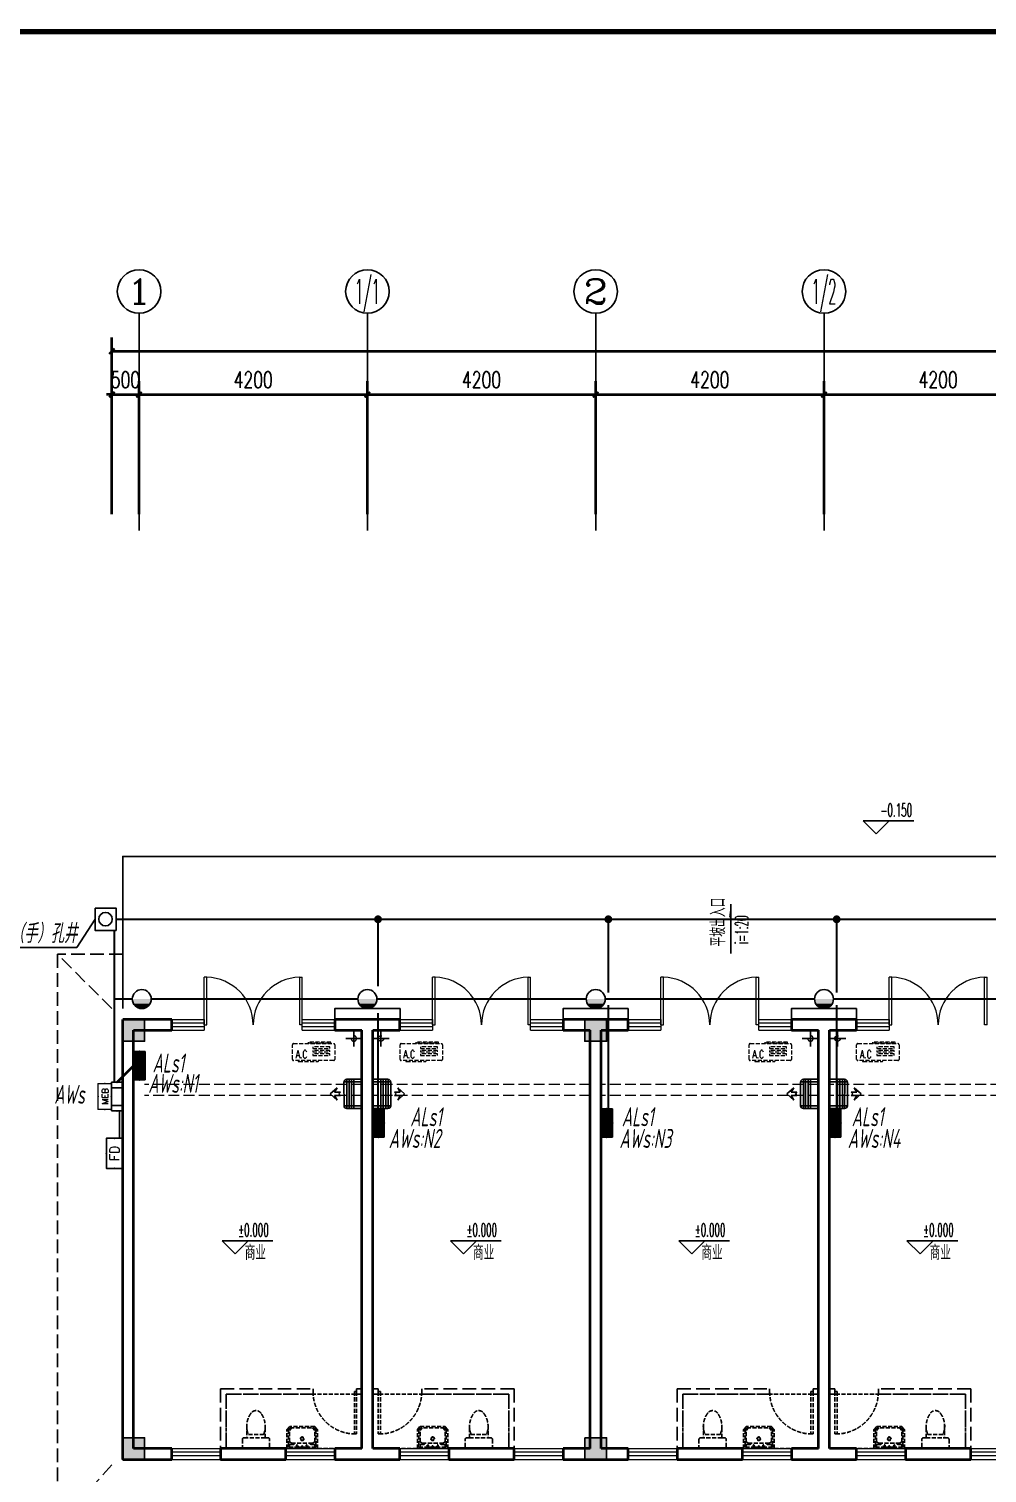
# Model space of a CAD drawing. Extents: x 679383 to 1725648, y -4158549 to 860327.
# Drawn here: x 753290 to 770916, y -2187265 to -2160683 of the extents above; entities that cross this region are included whole.
import ezdxf
from ezdxf.enums import TextEntityAlignment as Align

# ---------------------------------------------------------------- set-up
doc = ezdxf.new("R2010")
doc.units = 0
doc.header["$LTSCALE"] = 1000
doc.header["$MEASUREMENT"] = 0
doc.linetypes.add('__DASH', pattern=[0.35, 0.25, -0.1])
doc.linetypes.add('DASH', pattern=[0.35, 0.25, -0.1])
doc.layers.get('Defpoints').update_dxf_attribs({"color": 8})
for name, color, linetype in [('!!DIM-动力', 7, 'Continuous'), ('00-300mm尺寸保温石材一体板外包', 8, 'Continuous'), ('A-AC', 8, 'Continuous'), ('A-EQPM-MECH', 8, 'Continuous'), ('AXIS', 8, 'Continuous'), ('AXIS_TEXT', 8, 'Continuous'), ('C-AXIS(轴号)', 8, 'Continuous'), ('C-AXIS-T(字)', 8, 'Continuous'), ('DIM-照明', 3, 'Continuous'), ('DIM_ELEV', 8, 'Continuous'), ('DIM_SYMB', 8, 'Continuous'), ('EQUIP-照明', 3, 'Continuous'), ('EQUIP-电视', 3, 'Continuous'), ('EQUIP-箱柜', 3, 'Continuous'), ('PUB_TEXT', 8, 'Continuous'), ('S-COLU-HATCH', 8, 'Continuous'), ('S-COLU-LINE1', 8, 'Continuous'), ('WIRE-照明', 2, 'Continuous'), ('卫生间', 8, 'Continuous'), ('图框', 140, 'Continuous'), ('机电标识类', 8, 'Continuous')]:
    doc.layers.add(name, color=color, linetype=linetype)
for name, color, linetype, lineweight in [('EQUIP-消防', 3, 'Continuous', 18), ('WALL', 8, 'Continuous', 40), ('WINDOW', 8, 'Continuous', 15), ('平面-看线', 8, 'Continuous', 15), ('平面-空调预留孔', 8, 'Continuous', 15), ('空调', 8, 'Continuous', 13)]:
    doc.layers.add(name, color=color, linetype=linetype, lineweight=lineweight)
doc.layers.add('审核', color=1, linetype='Continuous', plot=False)
doc.styles.add('_TCH_AXIS', font='COMPLEX', dxfattribs={"bigfont": 'GBCBIG'})
doc.styles.add('_TCH_DIM', font='SIMPLEX.shx', dxfattribs={"width": 0.7, "bigfont": 'GBCBIG.shx'})
doc.styles.add('_TCH_DIM_T3', font='SIMPLEX', dxfattribs={"width": 0.705882, "bigfont": 'GBCBIG'})
doc.styles.add('_TCH_LABEL', font='simhei.ttf')
doc.styles.add('_TEL_DIM', font='SIMPLEX', dxfattribs={"width": 0.8, "height": 3.5, "bigfont": 'HZTXT'})
doc.styles.add('COMPLEX', font='COMPLEX')
doc.styles.add('HZTXT', font='gbeitc.shx', dxfattribs={"width": 0.8, "height": 400, "bigfont": 'hztxt.shx'})
doc.styles.get("Standard").update_dxf_attribs({"font": 'gbenor.shx', "bigfont": 'gbcbig.shx'})
doc.dimstyles.new('_TCH_ARCH&&100', dxfattribs={"dimtxt": 297.5, "dimasz": 100, "dimexe": 250, "dimexo": 300, "dimgap": 126.25, "dimtad": 1, "dimdec": 0, "dimzin": 0, "dimdsep": 46, "dimtxsty": '_TCH_DIM_T3', "dimblk": 'ARCHTICK', "dimcen": 0.09, "dimclrt": 7, "dimazin": 2, "dimtfac": 1, "dimtdec": 0, "dimtix": 1, "dimtmove": 2, "dimatfit": 3, "dimfxl": 1, "dimtolj": 1, "dimtzin": 0, "dimarcsym": 0})

# ---------------------------------------------------------------- blocks, each defined once
blk = doc.blocks.new('jhyrhjytrht')
at = {"layer": '00-300mm尺寸保温石材一体板外包', "ltscale": 3}
blk.add_lwpolyline([(265849, -63775), (264649, -63775), (264649, -63975), (265849, -63975)], close=True, dxfattribs=at)
blk = doc.blocks.new('QER5Y5WE3')
for p, q in [((-194, 188), (-1, 388)), ((72, 389), (-156, 153)), ((292, -73), (-90, 296)), ((321, -43), (-61, 326)), ((360, -17), (-29, 359)), ((389, 14), (0, 389)), ((72, 389), (387, 86)), ((236, 408), (404, 419)), ((326, 383), (236, 408)), ((326, 383), (253, 308)), ((297, 307), (253, 308)), ((299, 264), (297, 307)), ((372, 340), (299, 264)), ((399, 251), (372, 340)), ((399, 251), (404, 419)), ((194, -188), (-194, 188)), ((387, 86), (159, -151)), ((388, 13), (194, -188))]:
    blk.add_line(p, q)
for centre, start, end in [((36, 352), 46.0154, 136.0154), ((351, 49), 316.0154, 46.0154)]:
    blk.add_arc(centre, 51.3, start, end)
blk = doc.blocks.new('GSDFD')
at = {"layer": '机电标识类', "color": 250, "linetype": 'DASH', "ltscale": 400}
for p, q in [((14683876, 6457939), (14683876, 6458239)), ((14683726, 6458089), (14684026, 6458089))]:
    blk.add_line(p, q, dxfattribs=at)
at = {"layer": '空调', "color": 1, "linetype": 'DASH'}
blk.add_circle((14683876, 6458089), 50, dxfattribs=at)
blk = doc.blocks.new('gsergvr')
at = {"layer": '平面-空调预留孔', "linetype": 'DASH', "ltscale": 0.3}
for p, q in [((34075, 17176), (34075, 17166)), ((34085, 17156), (34438, 17156)), ((34448, 17166), (34448, 17176))]:
    blk.add_line(p, q, dxfattribs=at)
blk.add_lwpolyline([(34729, 17176), (33989, 17176, -0.414214), (33969, 17196), (33969, 17466, -0.414214), (33989, 17486), (34729, 17486, -0.414214), (34749, 17466), (34749, 17196, -0.414214)], format="xyb", close=True, dxfattribs=at)
for points in [[(34679, 17515), (34260, 17515), (34260, 17500), (34679, 17500)], [(34658, 17428), (34343, 17428), (34343, 17399), (34658, 17399)], [(34658, 17362), (34343, 17362), (34343, 17333), (34658, 17333)], [(34658, 17296), (34343, 17296), (34343, 17267), (34658, 17267)]]:
    blk.add_lwpolyline(points, close=True, dxfattribs=at)
for centre, start, end in [((34085, 17166), 180, 270), ((34438, 17166), 270, 0)]:
    blk.add_arc(centre, 10, start, end, dxfattribs=at)
at = {"layer": '平面-空调预留孔', "linetype": 'DASH', "ltscale": 0.3, "style": '_TCH_DIM', "width": 0.705882}
blk.add_text('A.C', height=146.9, dxfattribs=at).set_placement((34028, 17216))
blk = doc.blocks.new('1241241')
at = {"layer": '审核', "color": 251, "linetype": '__DASH'}
for p, q in [((1100, 2600), (0, 2600)), ((0, 2500), (0, 2600)), ((1000, 2500), (0, 2500)), ((1000, 2500), (1000, 900)), ((1100, 2600), (1100, 900)), ((1100, 900), (1000, 900)), ((1000, 100), (1000, 100)), ((1100, 100), (1000, 100)), ((1100, 100), (1000, 100)), ((1000, 100), (1000, 0)), ((1100, 100), (1000, 100)), ((1100, 0), (1000, 0)), ((1100, 100), (1100, 100)), ((1100, 100), (1100, 0))]:
    blk.add_line(p, q, dxfattribs=at)
at = {"layer": '审核', "color": 251, "linetype": '__DASH', "ltscale": 0.3}
for p, q in [((0, 2170), (0, 1730)), ((170, 2200), (30, 2200)), ((200, 2119), (200, 2170)), ((200, 1780), (200, 2119)), ((430, 2119), (200, 2119)), ((260, 2089), (260, 1810)), ((30, 1700), (170, 1700)), ((200, 1730), (200, 1780)), ((200, 1780), (430, 1780)), ((0, 1379), (350, 1379)), ((0, 819), (0, 1379)), ((349, 1351), (26, 1351)), ((26, 848), (26, 1351)), ((26, 1331), (79, 1331)), ((51, 1379), (51, 1352)), ((79, 1331), (79, 1253)), ((101, 1291), (127, 1331)), ((123, 1380), (123, 1352)), ((127, 1331), (335, 1331)), ((335, 1331), (381, 1290)), ((381, 1321), (349, 1351)), ((350, 1379), (410, 1329)), ((410, 869), (410, 1329)), ((26, 1010), (26, 1190)), ((26, 1100), (26, 1010)), ((84, 1248), (100, 1248)), ((100, 909), (100, 1289)), ((381, 1321), (381, 878)), ((0, 819), (350, 819)), ((26, 868), (79, 868)), ((349, 848), (26, 848)), ((51, 822), (51, 848)), ((79, 868), (79, 945)), ((84, 950), (100, 950)), ((100, 909), (127, 868)), ((123, 820), (123, 848)), ((127, 868), (335, 868)), ((335, 868), (381, 909)), ((381, 878), (349, 848)), ((350, 819), (410, 869)), ((1100, 900), (1000, 900)), ((270, 100), (270, 140)), ((1050, 140), (270, 140)), ((1050, 100), (270, 100)), ((1100, 100), (1000, 100)), ((1050, 100), (1050, 140))]:
    blk.add_line(p, q, dxfattribs=at)
blk.add_lwpolyline([(1000, 0), (0, 0), (0, 2500), (1000, 2500)], close=True, dxfattribs=at)
for centre, radius in [((44, 1100), 8), ((54, 1190), 15), ((182, 1100), 33.1), ((182, 1100), 24.9), ((56, 1010), 15)]:
    blk.add_circle(centre, radius, dxfattribs=at)
for centre, radius, start, end in [((30, 2170), 30, 90, 180), ((170, 2170), 30, 0, 90), ((413, 1722), 398, 53.3619, 112.5495), ((590, 1950), 110, 303.4509, 56.5491), ((30, 1730), 30, 180, 270), ((170, 1730), 30, 270, 0), ((413, 2177), 398, 247.4505, 306.6381), ((84, 1253), 5, 180, 270), ((105, 1289), 5, 147.2444, 180), ((84, 945), 5, 90, 180), ((1050, 120), 780, 90, 178.5307)]:
    blk.add_arc(centre, radius, start, end, dxfattribs=at)
blk = doc.blocks.new('1243123421321')
at = {"layer": 'S-COLU-HATCH'}
h = blk.add_hatch(color=256, dxfattribs=at)
h.dxf.hatch_style = 1
h.paths.add_polyline_path([(-42600, 8100), (-42200, 8100), (-42200, 7700), (-42600, 7700)])
h = blk.add_hatch(color=256, dxfattribs=at)
h.dxf.hatch_style = 1
h.paths.add_polyline_path([(-34100, 8100), (-33700, 8100), (-33700, 7700), (-34100, 7700)])
h = blk.add_hatch(color=256, dxfattribs=at)
h.dxf.hatch_style = 1
h.paths.add_polyline_path([(-42600, 400), (-42200, 400), (-42200, 0), (-42600, 0)])
h = blk.add_hatch(color=256, dxfattribs=at)
h.dxf.hatch_style = 1
h.paths.add_polyline_path([(-34100, 400), (-33700, 400), (-33700, 0), (-34100, 0)])
at = {"layer": 'S-COLU-LINE1'}
for points in [[(-42600, 8100), (-42200, 8100), (-42200, 7700), (-42600, 7700)], [(-34100, 8100), (-33700, 8100), (-33700, 7700), (-34100, 7700)], [(-42600, 400), (-42200, 400), (-42200, 0), (-42600, 0)], [(-34100, 400), (-33700, 400), (-33700, 0), (-34100, 0)]]:
    blk.add_lwpolyline(points, close=True, dxfattribs=at)
blk = doc.blocks.new('_ArchTick')
at = {"color": 0, "linetype": 'ByBlock', "const_width": 0.4}
blk.add_lwpolyline([(-0.5, -0.5), (0.5, 0.5)], dxfattribs=at)
blk = doc.blocks.new('*D46')
at = {"layer": 'AXIS', "color": 0, "lineweight": -2, "transparency": 16777216}
for p, q in [((1807172, 1161837), (1807172, 1165087)), ((1849972, 1161837), (1849972, 1165087)), ((1807172, 1164837), (1849972, 1164837))]:
    blk.add_line(p, q, dxfattribs=at)
at = {"layer": 'Defpoints', "color": 0, "transparency": 16777216}
for p in [(1849972, 1164837), (1807172, 1161537), (1849972, 1161537)]:
    blk.add_point(p, dxfattribs=at)
at = {"layer": 'AXIS', "color": 0, "lineweight": -2, "transparency": 16777216, "xscale": 100, "yscale": 100, "zscale": 100, "rotation": 180}
blk.add_blockref('_ArchTick', (1807172, 1164837), dxfattribs=at)
at = {"layer": 'AXIS', "color": 0, "lineweight": -2, "transparency": 16777216, "xscale": 100, "yscale": 100, "zscale": 100}
blk.add_blockref('_ArchTick', (1849972, 1164837), dxfattribs=at)
at = {"layer": 'AXIS', "color": 7, "transparency": 16777216, "insert": (1828572, 1165112), "char_height": 297.5, "attachment_point": 5, "style": '_TCH_DIM_T3'}
blk.add_mtext('\\A1;42800', dxfattribs=at)
blk = doc.blocks.new('*D45')
at = {"layer": 'AXIS', "color": 0, "lineweight": -2, "transparency": 16777216}
for p, q in [((1807172, 1161837), (1807172, 1164287)), ((1807672, 1161837), (1807672, 1164287)), ((1807172, 1164037), (1807072, 1164037)), ((1807172, 1164037), (1807672, 1164037)), ((1807672, 1164037), (1807772, 1164037))]:
    blk.add_line(p, q, dxfattribs=at)
at = {"layer": 'Defpoints', "color": 0, "transparency": 16777216}
for p in [(1807672, 1164037), (1807172, 1161537), (1807672, 1161537)]:
    blk.add_point(p, dxfattribs=at)
at = {"layer": 'AXIS', "color": 0, "lineweight": -2, "transparency": 16777216, "xscale": 100, "yscale": 100, "zscale": 100}
blk.add_blockref('_ArchTick', (1807172, 1164037), dxfattribs=at)
at = {"layer": 'AXIS', "color": 0, "lineweight": -2, "transparency": 16777216, "xscale": 100, "yscale": 100, "zscale": 100, "rotation": 180}
blk.add_blockref('_ArchTick', (1807672, 1164037), dxfattribs=at)
at = {"layer": 'AXIS', "color": 7, "transparency": 16777216, "insert": (1807422, 1164312), "char_height": 297.5, "attachment_point": 5, "style": '_TCH_DIM_T3'}
blk.add_mtext('\\A1;500', dxfattribs=at)
blk = doc.blocks.new('*D44')
at = {"layer": 'AXIS', "color": 0, "lineweight": -2, "transparency": 16777216}
for p, q in [((1807672, 1161837), (1807672, 1164287)), ((1811872, 1161837), (1811872, 1164287)), ((1807672, 1164037), (1811872, 1164037))]:
    blk.add_line(p, q, dxfattribs=at)
at = {"layer": 'Defpoints', "color": 0, "transparency": 16777216}
for p in [(1811872, 1164037), (1807672, 1161537), (1811872, 1161537)]:
    blk.add_point(p, dxfattribs=at)
at = {"layer": 'AXIS', "color": 0, "lineweight": -2, "transparency": 16777216, "xscale": 100, "yscale": 100, "zscale": 100, "rotation": 180}
blk.add_blockref('_ArchTick', (1807672, 1164037), dxfattribs=at)
at = {"layer": 'AXIS', "color": 0, "lineweight": -2, "transparency": 16777216, "xscale": 100, "yscale": 100, "zscale": 100}
blk.add_blockref('_ArchTick', (1811872, 1164037), dxfattribs=at)
at = {"layer": 'AXIS', "color": 7, "transparency": 16777216, "insert": (1809772, 1164312), "char_height": 297.5, "attachment_point": 5, "style": '_TCH_DIM_T3'}
blk.add_mtext('\\A1;4200', dxfattribs=at)
blk = doc.blocks.new('*D43')
at = {"layer": 'AXIS', "color": 0, "lineweight": -2, "transparency": 16777216}
for p, q in [((1811872, 1161837), (1811872, 1164287)), ((1816072, 1161837), (1816072, 1164287)), ((1811872, 1164037), (1816072, 1164037))]:
    blk.add_line(p, q, dxfattribs=at)
at = {"layer": 'Defpoints', "color": 0, "transparency": 16777216}
for p in [(1816072, 1164037), (1811872, 1161537), (1816072, 1161537)]:
    blk.add_point(p, dxfattribs=at)
at = {"layer": 'AXIS', "color": 0, "lineweight": -2, "transparency": 16777216, "xscale": 100, "yscale": 100, "zscale": 100, "rotation": 180}
blk.add_blockref('_ArchTick', (1811872, 1164037), dxfattribs=at)
at = {"layer": 'AXIS', "color": 0, "lineweight": -2, "transparency": 16777216, "xscale": 100, "yscale": 100, "zscale": 100}
blk.add_blockref('_ArchTick', (1816072, 1164037), dxfattribs=at)
at = {"layer": 'AXIS', "color": 7, "transparency": 16777216, "insert": (1813972, 1164312), "char_height": 297.5, "attachment_point": 5, "style": '_TCH_DIM_T3'}
blk.add_mtext('\\A1;4200', dxfattribs=at)
blk = doc.blocks.new('*D42')
at = {"layer": 'AXIS', "color": 0, "lineweight": -2, "transparency": 16777216}
for p, q in [((1816072, 1161837), (1816072, 1164287)), ((1820272, 1161837), (1820272, 1164287)), ((1816072, 1164037), (1820272, 1164037))]:
    blk.add_line(p, q, dxfattribs=at)
at = {"layer": 'Defpoints', "color": 0, "transparency": 16777216}
for p in [(1820272, 1164037), (1816072, 1161537), (1820272, 1161537)]:
    blk.add_point(p, dxfattribs=at)
at = {"layer": 'AXIS', "color": 0, "lineweight": -2, "transparency": 16777216, "xscale": 100, "yscale": 100, "zscale": 100, "rotation": 180}
blk.add_blockref('_ArchTick', (1816072, 1164037), dxfattribs=at)
at = {"layer": 'AXIS', "color": 0, "lineweight": -2, "transparency": 16777216, "xscale": 100, "yscale": 100, "zscale": 100}
blk.add_blockref('_ArchTick', (1820272, 1164037), dxfattribs=at)
at = {"layer": 'AXIS', "color": 7, "transparency": 16777216, "insert": (1818172, 1164312), "char_height": 297.5, "attachment_point": 5, "style": '_TCH_DIM_T3'}
blk.add_mtext('\\A1;4200', dxfattribs=at)
blk = doc.blocks.new('*D41')
at = {"layer": 'AXIS', "color": 0, "lineweight": -2, "transparency": 16777216}
for p, q in [((1820272, 1161837), (1820272, 1164287)), ((1824472, 1161837), (1824472, 1164287)), ((1820272, 1164037), (1824472, 1164037))]:
    blk.add_line(p, q, dxfattribs=at)
at = {"layer": 'Defpoints', "color": 0, "transparency": 16777216}
for p in [(1824472, 1164037), (1820272, 1161537), (1824472, 1161537)]:
    blk.add_point(p, dxfattribs=at)
at = {"layer": 'AXIS', "color": 0, "lineweight": -2, "transparency": 16777216, "xscale": 100, "yscale": 100, "zscale": 100, "rotation": 180}
blk.add_blockref('_ArchTick', (1820272, 1164037), dxfattribs=at)
at = {"layer": 'AXIS', "color": 0, "lineweight": -2, "transparency": 16777216, "xscale": 100, "yscale": 100, "zscale": 100}
blk.add_blockref('_ArchTick', (1824472, 1164037), dxfattribs=at)
at = {"layer": 'AXIS', "color": 7, "transparency": 16777216, "insert": (1822372, 1164312), "char_height": 297.5, "attachment_point": 5, "style": '_TCH_DIM_T3'}
blk.add_mtext('\\A1;4200', dxfattribs=at)
blk = doc.blocks.new('$DorLib2D$00000002')
for p, q in [((-0.5, 0), (-0.5, 0.4875)), ((-0.475, 0.4875), (-0.5, 0.4875)), ((-0.475, 0), (-0.475, 0.4875)), ((0.475, 0), (0.475, 0.4875)), ((0.475, 0.4875), (0.5, 0.4875)), ((0.5, 0), (0.5, 0.4875)), ((-0.5, 0), (-0.475, 0)), ((0.5, 0), (0.475, 0))]:
    blk.add_line(p, q)
at = {"lineweight": 13}
for centre, start, end in [((-0.4875, 0), 0, 88.53072), ((0.4875, 0), 91.46928, 180)]:
    blk.add_arc(centre, 0.4875, start, end, dxfattribs=at)
blk = doc.blocks.new('$WINLIB2D$00000001')
at = {"color": 0}
for points in [[(-0.5, 0.5), (-0.5, -0.5)], [(-0.5, 0.5), (0.5, 0.5)], [(0.5, -0.5), (0.5, 0.5)], [(0.5, 0.167), (-0.5, 0.167)], [(0.5, -0.167), (-0.5, -0.167)], [(-0.5, -0.5), (0.5, -0.5)]]:
    blk.add_lwpolyline(points, dxfattribs=at)
blk = doc.blocks.new('_AXISO')
blk.add_circle((0, 0), 0.5)
at = {"layer": 'AXIS_TEXT', "style": 'COMPLEX', "width": 1.041667}
blk.add_attdef('A', text='', height=0.56, dxfattribs=at).set_placement((-0.25, -0.28), (0.25, -0.28), align=Align.FIT)
blk = doc.blocks.new('$equip$00001428')
for p, q in [((0.75, 0.6), (-0.75, 0.6)), ((-0.75, 0.6), (-0.75, 0)), ((-0.75, 0), (0.75, 0)), ((-0.469, 0.6), (-0.469, 0)), ((0.469, 0.6), (0.469, 0)), ((0.75, 0), (0.75, 0.6))]:
    blk.add_line(p, q)
for p in [(-0.75, 0.3), (0, 0.6), (0, 0), (0.75, 0.3)]:
    blk.add_point(p)
at = {"style": '_TCH_LABEL', "flags": 9}
blk.add_attdef('A', (0, 0), '', height=0.00002, dxfattribs=at)
blk = doc.blocks.new('$equip$00002389')
for p, q in [((-0.65, 0.65), (-0.65, 0)), ((0.65, 0.65), (-0.65, 0.65)), ((-0.65, 0), (0.65, 0)), ((0.65, 0), (0.65, 0.65))]:
    blk.add_line(p, q)
at = {"const_width": 0.05}
blk.add_lwpolyline([(-0.65, 0.65), (0.65, 0.65), (0.65, 0), (-0.65, 0), (-0.65, 0.65), (0.65, 0.65)], dxfattribs=at)
for p in [(-0.65, 0.325), (0, 0.65), (0, 0), (0.65, 0.325)]:
    blk.add_point(p)
at = {"color": 7, "style": '_TEL_DIM'}
blk.add_attdef('$TEXT$', text='', height=0.3, dxfattribs=at).set_placement((0.006, 0.343), align=Align.MIDDLE_CENTER)
at = {"color": 7, "style": '_TEL_DIM', "flags": 1}
blk.add_attdef('A', text='', height=0.00002, dxfattribs=at).set_placement((0, 0), align=Align.MIDDLE_CENTER)
blk = doc.blocks.new('$equip$00003033')
for p, q in [((0.65, 0.7), (-0.65, 0.7)), ((-0.65, 0.7), (-0.65, 0)), ((0.65, 0.7), (0.65, 0)), ((-0.65, 0), (0.65, 0))]:
    blk.add_line(p, q)
at = {"const_width": 0.05}
blk.add_lwpolyline([(-0.65, 0.7), (-0.65, 0), (0.65, 0), (0.65, 0.7), (-0.65, 0.7), (-0.65, 0)], dxfattribs=at)
for p in [(0, 0.7), (-0.65, 0.35), (0, 0), (0.65, 0.35)]:
    blk.add_point(p)
at = {"color": 7, "style": '_TEL_DIM'}
blk.add_attdef('$TEXT$', text='', height=0.4, dxfattribs=at).set_placement((0, 0.35), align=Align.MIDDLE_CENTER)
at = {"color": 7, "style": '_TEL_DIM', "flags": 1}
for tag in ['A', 'REMARK']:
    blk.add_attdef(tag, text='', height=0.00002, dxfattribs=at).set_placement((0, 0), align=Align.MIDDLE_CENTER)
blk = doc.blocks.new('*X77')
at = {"color": 0}
for p, q in [((-250, 33), (-83, 200)), ((-250, 68), (-118, 200)), ((-250, 104), (-154, 200)), ((-250, 139), (-189, 200)), ((-250, 174), (-224, 200)), ((-247, 0), (-47, 200)), ((-212, 0), (-12, 200)), ((-177, 0), (23, 200)), ((-141, 0), (59, 200)), ((-106, 0), (94, 200)), ((-71, 0), (129, 200)), ((-35, 0), (165, 200)), ((0, 0), (200, 200)), ((35, 0), (235, 200)), ((71, 0), (250, 179)), ((106, 0), (250, 144)), ((141, 0), (250, 109)), ((177, 0), (250, 73)), ((212, 0), (250, 38)), ((247, 0), (250, 3))]:
    blk.add_line(p, q, dxfattribs=at)
blk = doc.blocks.new('$equip$00001421')
for p, q in [((0.75, 0.6), (-0.75, 0.6)), ((-0.75, 0.6), (-0.75, 0)), ((-0.75, 0), (0.75, 0)), ((0.75, 0), (0.75, 0.6))]:
    blk.add_line(p, q)
at = {"const_width": 0.6}
blk.add_lwpolyline([(-0.75, 0.3), (0.75, 0.3)], dxfattribs=at)
for p in [(-0.75, 0.3), (0, 0.6), (0, 0), (0.75, 0.3)]:
    blk.add_point(p)
at = {"xscale": 0.00300000000061118, "yscale": 0.00300000000061118, "zscale": 0.00300000000061118}
blk.add_blockref('*X77', (0, 0), dxfattribs=at)
at = {"style": '_TCH_LABEL', "flags": 9}
blk.add_attdef('A', (0, 0), '', height=0.00002, dxfattribs=at)
blk = doc.blocks.new('$equip$00001151')
blk.add_circle((0, 0.5), 0.5)
for points in [[(0.433, 0.25), (-0.433, 0.25), (0.5, 0.5), (-0.5, 0.5)], [(0.25, 0.067), (-0.25, 0.067), (0.433, 0.25), (-0.433, 0.25)], [(0, 0), (0, 0), (0.25, 0.067), (-0.25, 0.067)]]:
    blk.add_solid(points)
at = {"flags": 9}
blk.add_attdef('A', (0, 0), '', height=0.00002, dxfattribs=at)
blk = doc.blocks.new('dfgdsgsdg')
at = {"layer": '!!DIM-动力'}
blk.add_lwpolyline([(1783913, 547079), (1784300, 547079), (1784300, 546668), (1783913, 546668)], close=True, dxfattribs=at)
blk.add_circle((1784105, 546875), 124, dxfattribs=at)
blk = doc.blocks.new('SADFASDGHH')
at = {"layer": 'DIM_SYMB'}
blk.add_hatch(color=8, dxfattribs=at).paths.add_polyline_path([(1818556.9, 1154657), (1818556.9, 1154417), (1818524.9, 1154417)])
at = {"layer": '00-300mm尺寸保温石材一体板外包', "color": 8, "ltscale": 3, "const_width": 0.001}
for points in [[(1808272.2, 1152536.9), (1808272.2, 1152736.9), (1807172.2, 1152736.9), (1807172.2, 1151536.9), (1807372.2, 1151536.9)], [(1807272.2, 1145536.9), (1807272.2, 1151536.9)], [(1808272.2, 1144436.9), (1808272.2, 1144336.9), (1807172.2, 1144336.9), (1807172.2, 1145536.9), (1807372.2, 1145536.9)], [(1809172.2, 1144436.9), (1809172.2, 1144336.9), (1810372.2, 1144336.9), (1810372.2, 1144436.9)], [(1811272.2, 1144436.9), (1811272.2, 1144336.9), (1812472.2, 1144336.9), (1812472.2, 1144436.9)], [(1813372.2, 1144436.9), (1813372.2, 1144336.9), (1814572.2, 1144336.9), (1814572.2, 1144436.9)], [(1815472.2, 1144436.9), (1815472.2, 1144336.9), (1816672.2, 1144336.9), (1816672.2, 1144436.9)], [(1817572.2, 1144436.9), (1817572.2, 1144336.9), (1818772.2, 1144336.9), (1818772.2, 1144436.9)], [(1819672.2, 1144436.9), (1819672.2, 1144336.9), (1820872.2, 1144336.9), (1820872.2, 1144436.9)], [(1821772.2, 1144436.9), (1821772.2, 1144336.9), (1822972.2, 1144336.9), (1822972.2, 1144436.9)]]:
    blk.add_lwpolyline(points, dxfattribs=at)
at = {"layer": 'A-EQPM-MECH', "color": 8}
blk.add_lwpolyline([(1807372.2, 1152736.9), (1807372.2, 1155536.9), (1829572.2, 1155536.9), (1829572.2, 1160536.9), (1849972.2, 1160536.9), (1849972.2, 1157736.9)], dxfattribs=at)
at = {"layer": 'C-AXIS(轴号)', "color": 8}
for p, q in [((1807672.2, 1161536.9), (1807672.2, 1165536.9)), ((1811872.2, 1161536.9), (1811872.2, 1165536.9)), ((1816072.2, 1161536.9), (1816072.2, 1165536.9)), ((1820272.2, 1161536.9), (1820272.2, 1165536.9))]:
    blk.add_line(p, q, dxfattribs=at)
at = {"layer": 'DIM_ELEV', "color": 8}
for p, q in [((1821230.8, 1155950.9), (1820990.8, 1156190.9)), ((1820990.8, 1156190.9), (1821926.1, 1156190.9)), ((1821230.8, 1155950.9), (1821470.8, 1156190.9)), ((1809438.5, 1148222.6), (1809198.5, 1148462.6)), ((1809198.5, 1148462.6), (1810133.8, 1148462.6)), ((1809438.5, 1148222.6), (1809678.5, 1148462.6)), ((1813638.5, 1148222.6), (1813398.5, 1148462.6)), ((1813398.5, 1148462.6), (1814333.8, 1148462.6)), ((1813638.5, 1148222.6), (1813878.5, 1148462.6)), ((1817838.5, 1148222.6), (1817598.5, 1148462.6)), ((1817598.5, 1148462.6), (1818533.8, 1148462.6)), ((1817838.5, 1148222.6), (1818078.5, 1148462.6)), ((1822038.5, 1148222.6), (1821798.5, 1148462.6)), ((1821798.5, 1148462.6), (1822733.8, 1148462.6)), ((1822038.5, 1148222.6), (1822278.5, 1148462.6))]:
    blk.add_line(p, q, dxfattribs=at)
at = {"layer": 'DIM_SYMB', "color": 8}
blk.add_lwpolyline([(1818556.9, 1153748.8), (1818556.9, 1154657)], dxfattribs=at)
at = {"layer": 'WALL', "color": 8}
for p, q in [((1807372.2, 1144436.9), (1807372.2, 1152536.9)), ((1808272.2, 1152536.9), (1807372.2, 1152536.9)), ((1808272.2, 1152336.9), (1808272.2, 1152536.9)), ((1811872.2, 1152536.9), (1811272.2, 1152536.9)), ((1811272.2, 1152536.9), (1811272.2, 1152336.9)), ((1812472.2, 1152536.9), (1811872.2, 1152536.9)), ((1812472.2, 1152336.9), (1812472.2, 1152536.9)), ((1816072.2, 1152536.9), (1815472.2, 1152536.9)), ((1815472.2, 1152536.9), (1815472.2, 1152336.9)), ((1816672.2, 1152536.9), (1816072.2, 1152536.9)), ((1816672.2, 1152336.9), (1816672.2, 1152536.9)), ((1820272.2, 1152536.9), (1819672.2, 1152536.9)), ((1819672.2, 1152536.9), (1819672.2, 1152336.9)), ((1820872.2, 1152536.9), (1820272.2, 1152536.9)), ((1820872.2, 1152336.9), (1820872.2, 1152536.9)), ((1807572.2, 1144636.9), (1807572.2, 1152336.9)), ((1807572.2, 1152336.9), (1808272.2, 1152336.9)), ((1811272.2, 1152336.9), (1811772.2, 1152336.9)), ((1811772.2, 1144636.9), (1811772.2, 1152336.9)), ((1811972.2, 1144636.9), (1811972.2, 1152336.9)), ((1811972.2, 1152336.9), (1812472.2, 1152336.9)), ((1815472.2, 1152336.9), (1815972.2, 1152336.9)), ((1815972.2, 1144636.9), (1815972.2, 1152336.9)), ((1816172.2, 1144636.9), (1816172.2, 1152336.9)), ((1816172.2, 1152336.9), (1816672.2, 1152336.9)), ((1819672.2, 1152336.9), (1820172.2, 1152336.9)), ((1820172.2, 1144636.9), (1820172.2, 1152336.9)), ((1820372.2, 1144636.9), (1820372.2, 1152336.9)), ((1820372.2, 1152336.9), (1820872.2, 1152336.9)), ((1807372.2, 1144436.9), (1808272.2, 1144436.9)), ((1808272.2, 1144636.9), (1807572.2, 1144636.9)), ((1808272.2, 1144436.9), (1808272.2, 1144636.9)), ((1810372.2, 1144636.9), (1809172.2, 1144636.9)), ((1809172.2, 1144636.9), (1809172.2, 1144436.9)), ((1809172.2, 1144436.9), (1810372.2, 1144436.9)), ((1810372.2, 1144436.9), (1810372.2, 1144636.9)), ((1811772.2, 1144636.9), (1811272.2, 1144636.9)), ((1811272.2, 1144636.9), (1811272.2, 1144436.9)), ((1811272.2, 1144436.9), (1811872.2, 1144436.9)), ((1811872.2, 1144436.9), (1812472.2, 1144436.9)), ((1812472.2, 1144636.9), (1811972.2, 1144636.9)), ((1812472.2, 1144436.9), (1812472.2, 1144636.9)), ((1814572.2, 1144636.9), (1813372.2, 1144636.9)), ((1813372.2, 1144636.9), (1813372.2, 1144436.9)), ((1813372.2, 1144436.9), (1814572.2, 1144436.9)), ((1814572.2, 1144436.9), (1814572.2, 1144636.9)), ((1815972.2, 1144636.9), (1815472.2, 1144636.9)), ((1815472.2, 1144636.9), (1815472.2, 1144436.9)), ((1815472.2, 1144436.9), (1816072.2, 1144436.9)), ((1816072.2, 1144436.9), (1816672.2, 1144436.9)), ((1816672.2, 1144636.9), (1816172.2, 1144636.9)), ((1816672.2, 1144436.9), (1816672.2, 1144636.9)), ((1818772.2, 1144636.9), (1817572.2, 1144636.9)), ((1817572.2, 1144636.9), (1817572.2, 1144436.9)), ((1817572.2, 1144436.9), (1818772.2, 1144436.9)), ((1818772.2, 1144436.9), (1818772.2, 1144636.9)), ((1820172.2, 1144636.9), (1819672.2, 1144636.9)), ((1819672.2, 1144636.9), (1819672.2, 1144436.9)), ((1819672.2, 1144436.9), (1820272.2, 1144436.9)), ((1820272.2, 1144436.9), (1820872.2, 1144436.9)), ((1820872.2, 1144636.9), (1820372.2, 1144636.9)), ((1820872.2, 1144436.9), (1820872.2, 1144636.9)), ((1822972.2, 1144636.9), (1821772.2, 1144636.9)), ((1821772.2, 1144636.9), (1821772.2, 1144436.9)), ((1821772.2, 1144436.9), (1822972.2, 1144436.9)), ((1822972.2, 1144436.9), (1822972.2, 1144636.9))]:
    blk.add_line(p, q, dxfattribs=at)
at = {"layer": '卫生间', "color": 8, "linetype": 'DASH'}
for points in [[(1807372.2, 1153736.9), (1806172.2, 1153736.9), (1806172.2, 1143236.9), (1851172.2, 1143236.9), (1851172.2, 1158736.9), (1849972.2, 1158736.9)], [(1807172.2, 1152736.9), (1806172.2, 1153736.9)], [(1807172.2, 1144336.9), (1806172.2, 1143236.9)]]:
    blk.add_lwpolyline(points, dxfattribs=at)
at = {"layer": '平面-看线', "color": 8, "linetype": 'DASH', "ltscale": 0.8}
for points in [[(1811772.2, 1151337.4), (1807772.2, 1151337.4)], [(1815972.2, 1151337.4), (1811972.2, 1151337.4)], [(1820172.2, 1151337.4), (1816172.2, 1151337.4)], [(1824372.2, 1151337.4), (1820372.2, 1151337.4)], [(1811772.2, 1151137.4), (1807772.2, 1151137.4)], [(1815972.2, 1151137.4), (1811972.2, 1151137.4)], [(1820172.2, 1151137.4), (1816172.2, 1151137.4)], [(1824372.2, 1151137.4), (1820372.2, 1151137.4)]]:
    blk.add_lwpolyline(points, dxfattribs=at)
at = {"color": 8, "xscale": -1}
for p in [(16495498.9, -5305903), (16503898.9, -5305903)]:
    blk.add_blockref('GSDFD', p, dxfattribs=at)
at = {"color": 8}
for p in [(-12871754.4, -5305903), (-12863354.4, -5305903)]:
    blk.add_blockref('GSDFD', p, dxfattribs=at)
at = {"color": 8, "rotation": 90}
for p in [(1811772.2, 1144636.9), (1820172.2, 1144636.9)]:
    blk.add_blockref('1241241', p, dxfattribs=at)
at = {"color": 8, "xscale": -1, "rotation": 269.9999999999409}
for p in [(1811972.2, 1144636.9), (1820372.2, 1144636.9)]:
    blk.add_blockref('1241241', p, dxfattribs=at)
at = {"layer": '00-300mm尺寸保温石材一体板外包', "color": 8}
for p in [(1546623.5, 1216512.1), (1550823.5, 1216512.1), (1555023.5, 1216512.1)]:
    blk.add_blockref('jhyrhjytrht', p, dxfattribs=at)
at = {"layer": 'A-AC', "color": 8, "linetype": 'ByBlock', "rotation": 133.9846063388433}
for p in [(1811772.2, 1151166.9), (1820172.2, 1151166.9)]:
    blk.add_blockref('QER5Y5WE3', p, dxfattribs=at)
at = {"layer": 'A-AC', "color": 8, "linetype": 'ByBlock', "xscale": -1, "rotation": 226.0153936611567}
for p in [(1811972.2, 1151166.9), (1820372.2, 1151166.9)]:
    blk.add_blockref('QER5Y5WE3', p, dxfattribs=at)
at = {"layer": 'C-AXIS(轴号)', "color": 8}
ref = blk.add_blockref('_AXISO', (1807672.2, 1165936.9), dxfattribs=dict(at, xscale=800, yscale=800, zscale=800))
ref.add_attrib('A', '1', dxfattribs={"layer": 'C-AXIS-T(字)', "height": 452.5, "style": '_TCH_AXIS', "width": 2.333333}).set_placement((1807446, 1165710.6), (1807898.5, 1165710.6), align=Align.FIT)
ref = blk.add_blockref('_AXISO', (1811872.2, 1165936.9), dxfattribs=dict(at, xscale=800, yscale=800, zscale=800))
ref.add_attrib('A', '1/1', dxfattribs={"layer": 'C-AXIS-T(字)', "height": 452.55, "style": '_TCH_AXIS', "width": 0.456522}).set_placement((1811646, 1165710.6), (1812098.5, 1165710.6), align=Align.FIT)
ref = blk.add_blockref('_AXISO', (1816072.2, 1165936.9), dxfattribs=dict(at, xscale=800, yscale=800, zscale=800))
ref.add_attrib('A', '2', dxfattribs={"layer": 'C-AXIS-T(字)', "height": 452.5, "style": '_TCH_AXIS', "width": 1.5}).set_placement((1815846, 1165710.6), (1816298.5, 1165710.6), align=Align.FIT)
ref = blk.add_blockref('_AXISO', (1820272.2, 1165936.9), dxfattribs=dict(at, xscale=800, yscale=800, zscale=800))
ref.add_attrib('A', '1/2', dxfattribs={"layer": 'C-AXIS-T(字)', "height": 452.55, "style": '_TCH_AXIS', "width": 0.411765}).set_placement((1820046, 1165710.6), (1820498.5, 1165710.6), align=Align.FIT)
at = {"layer": 'S-COLU-LINE1', "color": 8}
blk.add_blockref('1243123421321', (1849972.2, 1144436.9), dxfattribs=at)
at = {"layer": 'WINDOW', "color": 8}
for name, p, xscale, yscale, zscale in [('$DorLib2D$00000002', (1809772.2, 1152436.9), 1800, 1800, 1800), ('$DorLib2D$00000002', (1813972.2, 1152436.9), 1800, 1800, 1800), ('$DorLib2D$00000002', (1818172.2, 1152436.9), 1800, 1800, 1800), ('$DorLib2D$00000002', (1822372.2, 1152436.9), 1800, 1800, 1800), ('$WINLIB2D$00000001', (1808572.2, 1152436.9), 600, -200, 600), ('$WINLIB2D$00000001', (1810972.2, 1152436.9), 600, -200, 600), ('$WINLIB2D$00000001', (1812772.2, 1152436.9), 600, -200, 600), ('$WINLIB2D$00000001', (1815172.2, 1152436.9), 600, -200, 600), ('$WINLIB2D$00000001', (1816972.2, 1152436.9), 600, -200, 600), ('$WINLIB2D$00000001', (1819372.2, 1152436.9), 600, -200, 600), ('$WINLIB2D$00000001', (1821172.2, 1152436.9), 600, -200, 600), ('$WINLIB2D$00000001', (1808722.2, 1144536.9), 900, 200, 900), ('$WINLIB2D$00000001', (1810822.2, 1144536.9), 900, 200, 900), ('$WINLIB2D$00000001', (1812922.2, 1144536.9), 900, 200, 900), ('$WINLIB2D$00000001', (1815022.2, 1144536.9), 900, 200, 900), ('$WINLIB2D$00000001', (1817122.2, 1144536.9), 900, 200, 900), ('$WINLIB2D$00000001', (1819222.2, 1144536.9), 900, 200, 900), ('$WINLIB2D$00000001', (1821322.2, 1144536.9), 900, 200, 900), ('$WINLIB2D$00000001', (1823422.2, 1144536.9), 900, 200, 900)]:
    blk.add_blockref(name, p, dxfattribs=dict(at, xscale=xscale, yscale=yscale, zscale=zscale))
at = {"layer": '平面-空调预留孔', "color": 8}
for p in [(1776523.7, 1134605.7), (1778503.7, 1134605.7), (1784923.7, 1134605.7), (1786903.7, 1134605.7)]:
    blk.add_blockref('gsergvr', p, dxfattribs=at)
at = {"layer": 'PUB_TEXT', "color": 8, "style": '_TCH_DIM', "width": 0.494118}
for s, p in [('-0.150', (1821308.5, 1156271)), ('%%P0.000', (1809493.8, 1148542.7)), ('%%P0.000', (1813693.8, 1148542.7)), ('%%P0.000', (1817893.8, 1148542.7)), ('%%P0.000', (1822093.8, 1148542.7))]:
    blk.add_text(s, height=238, dxfattribs=at).set_placement(p)
at = {"layer": 'PUB_TEXT', "color": 8, "style": '_TCH_DIM'}
for s, height, width, p in [('平坡出入口', 270.07, 0.7, (1818458.9, 1153880.8)), ('i=1:20', 238, 0.494118, (1818875, 1153925.7))]:
    blk.add_text(s, height=height, rotation=90, dxfattribs=dict(at, width=width)).set_placement(p)
at = {"layer": 'PUB_TEXT', "color": 8}
for p in [(1809617.7, 1148110.9), (1813817.7, 1148110.9), (1818017.7, 1148110.9), (1822217.7, 1148110.9)]:
    blk.add_text('商业', height=270.07, dxfattribs=at).set_placement(p)
at = {"layer": 'AXIS', "color": 8}
for p1, p2, distance, picture, middle in [((1807172.2, 1161536.9), (1849972.2, 1161536.9), 3300, '*D46', (1828572.2, 1165111.9)), ((1807172.2, 1161536.9), (1807672.2, 1161536.9), 2500, '*D45', (1807422.2, 1164311.9)), ((1807672.2, 1161536.9), (1811872.2, 1161536.9), 2500, '*D44', (1809772.2, 1164311.9)), ((1811872.2, 1161536.9), (1816072.2, 1161536.9), 2500, '*D43', (1813972.2, 1164311.9)), ((1816072.2, 1161536.9), (1820272.2, 1161536.9), 2500, '*D42', (1818172.2, 1164311.9)), ((1820272.2, 1161536.9), (1824472.2, 1161536.9), 2500, '*D41', (1822372.2, 1164311.9))]:
    dim = blk.add_aligned_dim(p1=p1, p2=p2, distance=distance, dimstyle='_TCH_ARCH&&100', dxfattribs=at)
    dim.commit()
    dim.dimension.update_dxf_attribs({"geometry": picture, "text_midpoint": middle})

msp = doc.modelspace()

# ---------------------------------------------------------------- linework, layer by layer
at = {"layer": '!!DIM-动力', "color": 2}
for p, q in [((754172, -2177592), (754507, -2177071)), ((752219, -2177592), (754172, -2177592))]:
    msp.add_line(p, q, dxfattribs=at)
at = {"layer": 'DIM-照明', "color": 7, "const_width": 72}
for points in [[(759676, -2177071, 1), (759748, -2177071, 1)], [(763913, -2177071, 1), (763985, -2177071, 1)], [(768113, -2177071, 1), (768185, -2177071, 1)]]:
    msp.add_lwpolyline(points, format="xyb", close=True, dxfattribs=at)
at = {"layer": 'WIRE-照明', "const_width": 35}
for points in [[(754894, -2177071), (772142, -2177071)], [(759712, -2178304), (759712, -2177071)], [(763949, -2178425), (763949, -2177071)], [(768149, -2178425), (768149, -2177071)], [(754859, -2180072), (754859, -2177277)], [(755191, -2178537), (754859, -2178537)], [(759341, -2178537), (755541, -2178537)], [(763541, -2178537), (759691, -2178537)], [(767741, -2178537), (763891, -2178537)], [(763949, -2180560), (763949, -2178650)], [(771941, -2178537), (768091, -2178537)], [(768149, -2180560), (768149, -2178650)], [(759712, -2180560), (759712, -2178795)], [(754956, -2180597), (754956, -2181101)]]:
    msp.add_lwpolyline(points, dxfattribs=at)
at = {"layer": 'WIRE-照明', "linetype": 'Continuous', "const_width": 50}
msp.add_lwpolyline([(754911, -2180072), (755229, -2179755)], dxfattribs=at)
at = {"layer": '图框', "const_width": 100}
msp.add_lwpolyline([(741395, -2200733), (812195, -2200733), (812195, -2160733), (741395, -2160733)], close=True, dxfattribs=at)

# ---------------------------------------------------------------- block references
at = {"layer": '!!DIM-动力'}
msp.add_blockref('dfgdsgsdg', (-1029406, -2723945), dxfattribs=at)
at = {"layer": 'EQUIP-消防', "color": 7}
ref = msp.add_blockref('$equip$00002389', (754566, -2180335), dxfattribs=dict(at, xscale=-369.2307691248134, yscale=369.2307691248134, zscale=369.2307691249481, rotation=269.9999999999445))
ref.add_attrib('$TEXT$', 'MEB', dxfattribs={"layer": '0', "color": 7, "height": 110.8, "rotation": 90, "style": '_TEL_DIM'}).set_placement((754693, -2180332), align=Align.MIDDLE_CENTER)
at = {"layer": 'EQUIP-照明', "xscale": 350, "yscale": 350, "zscale": 350}
for p in [(755366, -2178715), (759516, -2178715), (763716, -2178715), (767916, -2178715)]:
    msp.add_blockref('$equip$00001151', p, dxfattribs=at)
at = {"layer": 'EQUIP-电视', "lineweight": 50}
ref = msp.add_blockref('$equip$00003033', (754716, -2181379), dxfattribs=dict(at, xscale=-428.5714285732247, yscale=428.5714285731671, zscale=428.5714285732105, rotation=270))
ref.add_attrib('$TEXT$', 'FD', dxfattribs={"layer": '0', "color": 7, "height": 171.4, "rotation": 90, "style": '_TEL_DIM'}).set_placement((754866, -2181379), align=Align.MIDDLE_CENTER)
at = {"layer": 'EQUIP-箱柜', "xscale": 350, "yscale": 350, "zscale": 350, "rotation": 90}
for name, p in [('$equip$00001421', (755426, -2179767)), ('$equip$00001428', (755016, -2180335)), ('$equip$00001421', (759826, -2180822)), ('$equip$00001421', (764026, -2180822)), ('$equip$00001421', (768226, -2180822))]:
    msp.add_blockref(name, p, dxfattribs=at)
at = {"layer": 'WALL'}
msp.add_blockref('SADFASDGHH', (-1052356, -3331452), dxfattribs=at)

# ---------------------------------------------------------------- texts
at = {"layer": 'DIM-照明', "color": 7, "style": 'HZTXT', "width": 0.7}
for s, p in [('强电人（手）孔井', (752218, -2177507, 0)), ('ALs1', (755564, -2179892)), ('AWs', (753755, -2180468)), ('ALs1', (760304, -2180881)), ('ALs1', (764197, -2180881)), ('ALs1', (768425, -2180881))]:
    msp.add_text(s, height=350, dxfattribs=at).set_placement(p)
at = {"layer": 'DIM-照明', "style": 'HZTXT', "width": 0.7}
for s, p in [('AWs:N1', (755485, -2180267)), ('AWs:N2', (759909, -2181281)), ('AWs:N3', (764153, -2181281)), ('AWs:N4', (768353, -2181281))]:
    msp.add_text(s, height=350, dxfattribs=at).set_placement(p)

doc.saveas('drawing.dxf')
